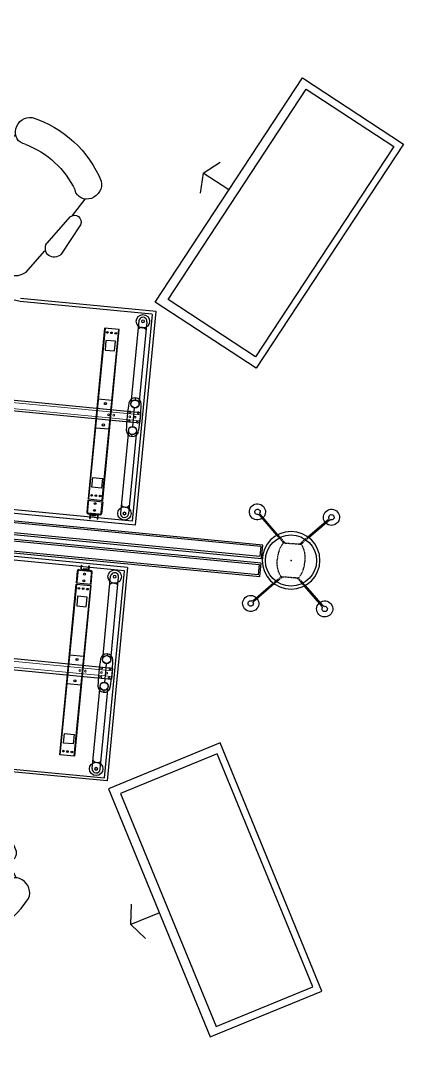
# Model space of a CAD drawing. Header units: centimetres. Extents: x 56177 to 99483, y 493 to 15482.
# Drawn here: x 60221.7 to 60364.4, y 1599.4 to 1982.8 of the extents above; entities that cross this region are included whole.
import ezdxf

# ---------------------------------------------------------------- set-up
doc = ezdxf.new("R2010")
doc.units = ezdxf.units.CM
doc.header["$MEASUREMENT"] = 0
for name, pattern in [('ACAD_ISO02W100', [15, 12, -3]), ('HIDDEN', [0.375, 0.25, -0.125]), ('HIDDEN2', [0.1875, 0.125, -0.0625])]:
    doc.linetypes.add(name, pattern=pattern)

# ---------------------------------------------------------------- blocks, each defined once
blk = doc.blocks.new('GridPost')
at = {"color": 0}
for p, q in [((-61, 89.9), (-131.9, 160.8)), ((-57.6, 92.1), (-129, 163.6)), ((54.5, 92.1), (126, 163.6)), ((58, 89.9), (128.8, 160.8)), ((-61, -89.4), (-131.9, -160.3)), ((-57.6, -91.6), (-129, -163.1)), ((54.5, -91.6), (126, -163.1)), ((58, -89.4), (128.8, -160.3))]:
    blk.add_line(p, q, dxfattribs=at)
at = {"color": 0, "linetype": 'HIDDEN2'}
for p, q in [((-61, 89.9), (-34.3, 63.2)), ((-57.6, 92.1), (-29, 63.6)), ((54.5, 92.1), (25.9, 63.6)), ((58, 89.9), (31.2, 63.2)), ((30.9, 63.3), (-33.9, 63.3)), ((-61, -89.4), (-34.3, -62.7)), ((-57.6, -91.6), (-29, -63)), ((30.9, -62.7), (-33.9, -62.7)), ((54.5, -91.6), (25.9, -63)), ((58, -89.4), (31.2, -62.7))]:
    blk.add_line(p, q, dxfattribs=at)
at = {"color": 0}
blk.add_circle((-1.5, 0.3), 107.6, dxfattribs=at)
for centre, radius, start, end in [((-139.8, 171.6), 30, 318.8226, 311.1774), ((136.8, 171.6), 30, 228.8226, 221.1774), ((-139.8, 171.6), 10, 342.8181, 287.1819), ((-135.4, 157.2), 5, 45, 107.1819), ((-125.5, 167.1), 5, 162.8181, 225), ((122.5, 167.1), 5, 315, 17.1819), ((136.8, 171.6), 10, 252.8181, 197.1819), ((132.4, 157.2), 5, 72.8181, 135), ((-139.8, -171.1), 30, 48.8226, 41.1774), ((136.8, -171.1), 30, 138.8226, 131.1774), ((-139.8, -171.1), 10, 72.8181, 17.1819), ((-135.4, -156.7), 5, 252.8181, 315), ((-125.5, -166.6), 5, 135, 197.1819), ((122.5, -166.6), 5, 342.8181, 45), ((136.8, -171.1), 10, 162.8181, 107.1819), ((132.4, -156.7), 5, 225, 287.1819)]:
    blk.add_arc(centre, radius, start, end, dxfattribs=at)
at = {"color": 0, "linetype": 'HIDDEN2'}
for centre, start, end in [((-33.9, 62.3), 90, 142.3223), ((-28.3, 64.3), 225, 270), ((25.2, 64.3), 270, 315), ((30.9, 62.3), 37.6777, 90), ((-33.9, -61.7), 217.6777, 270), ((-28.3, -63.7), 90, 135), ((25.2, -63.7), 45, 90), ((30.9, -61.7), 270, 322.3223)]:
    blk.add_arc(centre, 1, start, end, dxfattribs=at)
for centre, major_axis in [((-3.1, 0.5), (-0.7, 80)), ((0, 0), (0.7, -80))]:
    blk.add_ellipse(centre, major_axis=major_axis, ratio=0.625, start_param=6.954705, end_param=7.851695, dxfattribs=at)
at = {"color": 0, "linetype": 'HIDDEN2', "extrusion": (0, -4e-16, -1)}
blk.add_ellipse((0, 0.5), major_axis=(0.7, 80), ratio=0.625, start_param=6.954705, end_param=7.851695, dxfattribs=at)
at = {"color": 0, "linetype": 'HIDDEN2', "extrusion": (0, 4e-16, -1)}
blk.add_ellipse((-3.1, 0), major_axis=(-0.7, -80), ratio=0.625, start_param=6.954705, end_param=7.851695, dxfattribs=at)
at = {"color": 0}
blk.add_point((-1.5, 0.3), dxfattribs=at)
blk = doc.blocks.new('A1043DC')
at = {"color": 0, "linetype": 'ByBlock'}
for p, q in [((-0.616435, 0.457425), (-0.381737, 0.500273)), ((-0.626722, 0.365537), (-0.766614, 0.352221)), ((-0.607898, 0.359256), (-0.36942, 0.36614)), ((-0.128035, 0.399057), (-0.322825, 0.394463)), ((-0.626722, -0.365537), (-0.766614, -0.352222)), ((-0.607898, -0.359256), (-0.36942, -0.366141)), ((-0.128035, -0.399058), (-0.322825, -0.394464)), ((-0.616435, -0.457425), (-0.381737, -0.500273))]:
    blk.add_line(p, q, dxfattribs=at)
for centre, radius, start, end in [((-0.385913, 0.432257), 0.068143, 284.006808, 86.486784), ((-0.596922, 0.409666), 0.051591, 112.223479, 257.717315), ((-0.094065, 0), 0.905973, 157.261065, 202.738935), ((-0.847483, 0.300315), 0.096094, 330.317482, 148.734971), ((-0.160649, 0.273023), 0.130185, 22.432704, 75.491701), ((-1.311698, 0), 1.311697, 345.757952, 14.242048), ((-0.080287, 0), 0.728926, 159.71341, 200.28659), ((-0.847483, -0.300316), 0.096094, 211.265029, 29.682518), ((-0.160649, -0.273024), 0.130185, 284.508299, 337.567296), ((-0.596922, -0.409667), 0.051591, 102.282685, 247.776521), ((-0.385913, -0.432258), 0.068143, 273.513216, 75.993192)]:
    blk.add_arc(centre, radius, start, end, dxfattribs=at)
blk = doc.blocks.new('A1070DA')
at = {"color": 0, "linetype": 'ByBlock'}
for p, q in [((0, 0.5), (1, 0.5)), ((0, -0.5), (0, 0.5)), ((1, 0.5), (1, -0.5)), ((1.254842, 0), (1.185864, 0.068977)), ((1, 0), (1.254842, 0)), ((1.254842, 0), (1.185864, -0.068978)), ((1, -0.5), (0, -0.5))]:
    blk.add_line(p, q, dxfattribs=at)
blk = doc.blocks.new('A$C3BE26A05')
for p, q in [((5482, 2704.9), (4977.1, 2753.5)), ((5405.4, 1908.6), (5482, 2704.9)), ((5418.3, 2669.9), (5388.7, 2361.4)), ((5448.2, 2667.1), (5418.5, 2358.5)), ((5290.2, 2643), (5228.9, 2006)), ((5292.1, 2642.8), (5230.9, 2005.8)), ((5281.7, 2000.9), (5342.9, 2637.9)), ((5283.7, 2000.7), (5344.9, 2637.8)), ((5344.9, 2637.8), (5290.2, 2643)), ((5295.3, 2597.3), (5291.9, 2561.5)), ((5331.1, 2593.9), (5295.3, 2597.3)), ((5327.7, 2558), (5331.1, 2593.9)), ((5291.9, 2561.5), (5327.7, 2558)), ((4669.1, 2401.3), (5425.6, 2328.6)), ((5317.5, 2373.2), (5266.7, 2378)), ((5405.1, 2375.8), (5405.8, 2382.8)), ((5421.8, 2288.8), (4665.3, 2361.5)), ((5263.4, 2344.2), (5261.4, 2344.4)), ((5316.2, 2339.1), (5314.2, 2339.3)), ((5395.5, 2276.3), (5402.2, 2345.9)), ((5259.6, 2304.4), (5257.6, 2304.6)), ((5421.8, 2288.8), (5425.6, 2328.6)), ((5307.1, 2265.7), (5256.4, 2270.5)), ((5312.4, 2299.3), (5310.4, 2299.5)), ((5379.1, 2261.8), (5349.4, 1953.3)), ((5408.9, 2259), (5379.3, 1950.4)), ((5392, 2239.4), (5392.7, 2246.4)), ((5242.7, 2049.8), (5246.1, 2085.7)), ((5246.1, 2085.7), (5282, 2082.2)), ((5282, 2082.2), (5278.5, 2046.4)), ((5278.5, 2046.4), (5242.7, 2049.8)), ((5405.4, 1908.6), (4210.9, 2023.5)), ((5228.4, 2001), (5224.1, 1956.2)), ((5228.4, 2001), (5283.2, 1995.7)), ((5228.9, 2006), (5283.7, 2000.7)), ((5283.2, 1995.7), (5278.9, 1950.9)), ((5228.6, 1950.7), (5273.4, 1946.4)), ((5235.8, 1947), (5234.5, 1933.1)), ((5234.5, 1933.1), (5236.5, 1932.9)), ((5235.7, 1946), (5237.7, 1945.8)), ((5237.8, 1946.8), (5236.5, 1932.9)), ((5238.9, 1947.7), (5262.8, 1945.4)), ((5239.1, 1949.7), (5263, 1947.4)), ((5242.4, 1947.4), (5242.6, 1949.4)), ((5244.1, 1944.2), (5244.5, 1949.2)), ((5244.1, 1944.2), (5257, 1943)), ((5244.4, 1947.2), (5257.3, 1946)), ((5244.4, 1947.2), (5257.3, 1946)), ((5257, 1943), (5257.5, 1948)), ((5259.3, 1945.8), (5259.5, 1947.8)), ((5263.7, 1944.3), (5262.3, 1930.4)), ((5262.3, 1930.4), (5264.3, 1930.2)), ((5263.6, 1943.4), (5265.6, 1943.2)), ((5265.7, 1944.2), (5264.3, 1930.2)), ((5376.3, 1750.6), (4181.8, 1865.4)), ((5185, 1693.6), (5189.3, 1738.4)), ((5194.8, 1742.9), (5239.5, 1738.6)), ((5202.5, 1745.2), (5203.8, 1759.1)), ((5202.6, 1746.2), (5204.6, 1746)), ((5203.8, 1759.1), (5205.8, 1758.9)), ((5204.5, 1745), (5205.8, 1758.9)), ((5205.2, 1741.9), (5229.1, 1739.6)), ((5205.4, 1743.9), (5229.3, 1741.6)), ((5208.9, 1743.5), (5208.7, 1741.6)), ((5211.2, 1746.3), (5210.7, 1741.4)), ((5210.9, 1743.4), (5223.8, 1742.1)), ((5210.9, 1743.4), (5223.8, 1742.1)), ((5211.2, 1746.3), (5224.1, 1745.1)), ((5224.1, 1745.1), (5223.6, 1740.1)), ((5225.8, 1741.9), (5225.6, 1739.9)), ((5230.4, 1742.5), (5231.7, 1756.4)), ((5230.5, 1743.5), (5232.5, 1743.3)), ((5231.7, 1756.4), (5233.7, 1756.2)), ((5232.4, 1742.3), (5233.7, 1756.2)), ((5239.7, 1688.3), (5244, 1733.1)), ((5376.3, 1750.6), (5299.8, 954.2)), ((5123.3, 1051.6), (5184.5, 1688.6)), ((5125.3, 1051.4), (5186.5, 1688.4)), ((5184.5, 1688.6), (5239.3, 1683.4)), ((5185, 1693.6), (5239.7, 1688.3)), ((5283.2, 1408.8), (5312.9, 1717.4)), ((5313.1, 1406), (5342.7, 1714.5)), ((5237.3, 1683.6), (5176, 1046.5)), ((5239.3, 1683.4), (5178, 1046.3)), ((5189.7, 1642.9), (5186.2, 1607.1)), ((5225.5, 1639.5), (5189.7, 1642.9)), ((5222.1, 1603.6), (5225.5, 1639.5)), ((5186.2, 1607.1), (5222.1, 1603.6)), ((5320, 1374.2), (4563.5, 1446.9)), ((5211.8, 1418.8), (5161, 1423.7)), ((5300.1, 1428.4), (5299.5, 1421.4)), ((4559.6, 1407.1), (5316.2, 1334.4)), ((5157.8, 1389.8), (5155.8, 1390)), ((5210.6, 1384.7), (5208.6, 1384.9)), ((5296.6, 1391.5), (5289.9, 1321.9)), ((5154, 1350), (5152, 1350.2)), ((5206.7, 1344.9), (5204.7, 1345.1)), ((5320, 1374.2), (5316.2, 1334.4)), ((5201.5, 1311.3), (5150.7, 1316.1)), ((5244, 1000.7), (5273.6, 1309.3)), ((5273.8, 997.8), (5303.5, 1306.4)), ((5287, 1292), (5286.4, 1285)), ((5137, 1095.4), (5140.5, 1131.3)), ((5140.5, 1131.3), (5176.3, 1127.8)), ((5176.3, 1127.8), (5172.9, 1092)), ((5172.9, 1092), (5137, 1095.4)), ((5178, 1046.3), (5123.3, 1051.6)), ((5299.8, 954.2), (4794.9, 1002.8))]:
    blk.add_line(p, q)
at = {"lineweight": 5}
for p, q in [((4668.3, 2392.4), (5424.8, 2319.7)), ((5422.7, 2297.8), (4666.2, 2370.5)), ((5319.1, 1365.3), (4562.6, 1438)), ((4560.5, 1416.1), (5317, 1343.4))]:
    blk.add_line(p, q, dxfattribs=at)
at = {"linetype": 'HIDDEN', "lineweight": 5}
for p, q in [((5231.4, 2000.7), (5227.1, 1955.9)), ((5280.2, 1996), (5275.9, 1951.2)), ((5228.9, 1953.7), (5273.7, 1949.4)), ((5188, 1693.3), (5192.3, 1738.1)), ((5194.5, 1739.9), (5239.3, 1735.6)), ((5236.8, 1688.6), (5241.1, 1733.4))]:
    blk.add_line(p, q, dxfattribs=at)
for points in [[(5467.5, 2693.9), (5393.4, 1923.7), (4220.4, 2036.5), (3566.1, 3468.7), (4266.5, 3790.2), (4640, 2976.1), (4699, 2888.6), (4772.2, 2819.4), (4874.8, 2766), (4975.3, 2743.9), (5467, 2696.6)], [(6367.9, 3320.7), (5852.7, 2535.8), (5526.9, 2749.6), (6042.1, 3534.6)], [(4287.7, 1987.3), (4282.9, 1937.5), (5875.6, 1784.4), (5880.4, 1834.1)], [(5873.1, 1829.5), (5869.5, 1791.7), (4292, 1943.4), (4295.7, 1981.2)], [(4281.2, 1919.1), (4276.4, 1869.3), (5869, 1716.2), (5873.8, 1766)], [(5866.6, 1761), (5862.9, 1723.3), (4285.4, 1874.9), (4289.1, 1912.7)], [(5289.7, 965.5), (5364, 1738.2), (4244.1, 1845.8), (4232, 1835), (4204.3, 1819.7), (4163.6, 1813.9), (4155.1, 1812), (3265.8, 566.9), (3902.7, 112.5), (4432.2, 855.7), (4479.2, 912.1), (4544.6, 958.4), (4616.8, 990.2), (4707.6, 1013.3), (4790.7, 1013.6)], [(6066.6, 186.3), (5710.4, 1055.1), (5349.8, 907.2), (5706, 38.5)]]:
    blk.add_lwpolyline(points, close=True)
for centre, radius in [((5433.3, 2668.5), 25), ((5300.2, 2627), 3), ((5316.1, 2625.5), 3), ((5332, 2623.9), 3), ((5293.2, 2361.4), 3.75), ((5403.6, 2359.9), 15), ((5403.7, 2360.9), 15), ((5285.6, 2281.8), 3.75), ((5394, 2260.4), 15), ((5394.1, 2261.3), 15), ((5241.8, 2019.8), 3), ((5257.7, 2018.3), 3), ((5273.6, 2016.7), 3), ((5252.5, 1963.5), 3.5), ((5254.8, 1988.4), 3.5), ((5364.4, 1951.8), 25), ((5985.2, 1776.3), 95.3), ((5215.7, 1725.8), 3.5), ((5327.8, 1716), 25), ((5213.3, 1700.9), 3.5), ((5194.5, 1672.6), 3), ((5210.5, 1671.1), 3), ((5226.4, 1669.5), 3), ((5298, 1406.5), 15), ((5298.1, 1407.4), 15), ((5187.6, 1407), 3.75), ((5179.9, 1327.4), 3.75), ((5288.5, 1306.9), 15), ((5288.6, 1307.8), 15), ((5136.2, 1065.4), 3), ((5152.1, 1063.9), 3), ((5168, 1062.3), 3), ((5258.9, 999.3), 25)]:
    blk.add_circle(centre, radius)
at = {"lineweight": 5}
for centre, radius in [((5433.3, 2668.5), 6), ((5433.3, 2668.5), 4), ((5304.3, 2320.2), 3.5), ((5324.2, 2318.3), 3.5), ((5383.9, 2312.5), 3.5), ((5403.8, 2310.6), 3.5), ((5364.4, 1951.8), 6), ((5364.4, 1951.8), 4), ((5327.8, 1716), 6), ((5327.8, 1716), 4), ((5198.6, 1365.8), 3.5), ((5218.5, 1363.9), 3.5), ((5278.3, 1358.1), 3.5), ((5298.2, 1356.2), 3.5), ((5258.9, 999.3), 6), ((5258.9, 999.3), 4)]:
    blk.add_circle(centre, radius, dxfattribs=at)
at = {"linetype": 'ACAD_ISO02W100', "lineweight": 5, "ltscale": 0.5}
for centre in [(5385.1, 2330), (5416, 2327), (5381.8, 2295.2), (5412.6, 2292.2), (5276.1, 1340.8), (5279.5, 1375.6), (5310.4, 1372.6), (5307, 1337.8)]:
    blk.add_circle(centre, 3.5, dxfattribs=at)
for centre, radius, start, end in [((5433.3, 2668.5), 15, 354.5086, 174.5086), ((5429.1, 2625.5), 19.5, 34.2332, 134.7841), ((5403.6, 2359.9), 23, 359.1765, 169.8408), ((5997.1, 2253.6), 626, 169.8408, 179.1765), ((4800.6, 2368.6), 626, 349.8408, 359.1765), ((5394.2, 2262.2), 23, 179.1765, 349.8408), ((5229.1, 1955.7), 5, 174.5086, 264.5086), ((5229.1, 1955.7), 2, 174.5086, 264.5086), ((5368.5, 1994.8), 19.5, 214.2332, 314.7841), ((5238.8, 1946.7), 3, 84.5086, 174.5086), ((5238.8, 1946.7), 1, 84.5086, 174.5086), ((5262.7, 1944.4), 1, 354.5086, 84.5086), ((5262.7, 1944.4), 3, 354.5086, 84.5086), ((5273.9, 1951.4), 5, 264.5086, 354.5086), ((5273.9, 1951.4), 2, 264.5086, 354.5086), ((5364.4, 1951.8), 15, 174.5086, 354.5086), ((5194.3, 1737.9), 5, 84.5086, 174.5086), ((5194.3, 1737.9), 2, 84.5086, 174.5086), ((5205.5, 1744.9), 3, 174.5086, 264.5086), ((5205.5, 1744.9), 1, 174.5086, 264.5086), ((5229.4, 1742.6), 3, 264.5086, 354.5086), ((5229.4, 1742.6), 1, 264.5086, 354.5086), ((5239.1, 1733.6), 2, 354.5086, 84.5086), ((5239.1, 1733.6), 5, 354.5086, 84.5086), ((5327.8, 1716), 15, 354.5086, 174.5086), ((5323.7, 1673), 19.5, 34.2332, 134.7841), ((5297.9, 1405.5), 23, 359.1765, 169.8408), ((5891.5, 1299.2), 626, 169.8408, 179.1765), ((4695, 1414.2), 626, 349.8408, 359.1765), ((5288.6, 1307.8), 23, 179.1765, 349.8408), ((5258.9, 999.3), 15, 174.5086, 354.5086), ((5263, 1042.3), 19.5, 214.2332, 314.7841)]:
    blk.add_arc(centre, radius, start, end)
for name, p, xscale, yscale, zscale, rotation in [('A1070DA', (6130, 2911.5), 449.9999999999991, 1000, 729.9999999999998, 146.7207747090588), ('A1043DC', (4802.3, 2934.2), -550.000000000002, 500, 439.9999999999999, 47.3042940295925), ('A1043DC', (4588.9, 858.7), 550.0000000000039, 500, 440, 121.7129861454088)]:
    blk.add_blockref(name, p, dxfattribs=dict(xscale=xscale, yscale=yscale, zscale=zscale, rotation=rotation))
at = {"extrusion": (0, 0, -1), "zscale": -1, "rotation": 4.214973710378446}
blk.add_blockref('GridPost', (-5983.9, 1776.6), dxfattribs=at)
at = {"extrusion": (0, 0, -1), "xscale": 449.9999999999984, "yscale": 1000, "zscale": -729.9999999999998, "rotation": 337.7034945340578}
blk.add_blockref('A1070DA', (-5910.9, 633.3), dxfattribs=at)

msp = doc.modelspace()

# ---------------------------------------------------------------- block references
at = {"xscale": 0.0999999999976353, "yscale": 0.0999999999976353, "zscale": 0.0999999999976353}
msp.add_blockref('A$C3BE26A05', (59723.98, 1603.76), dxfattribs=at)

doc.saveas('drawing.dxf')
